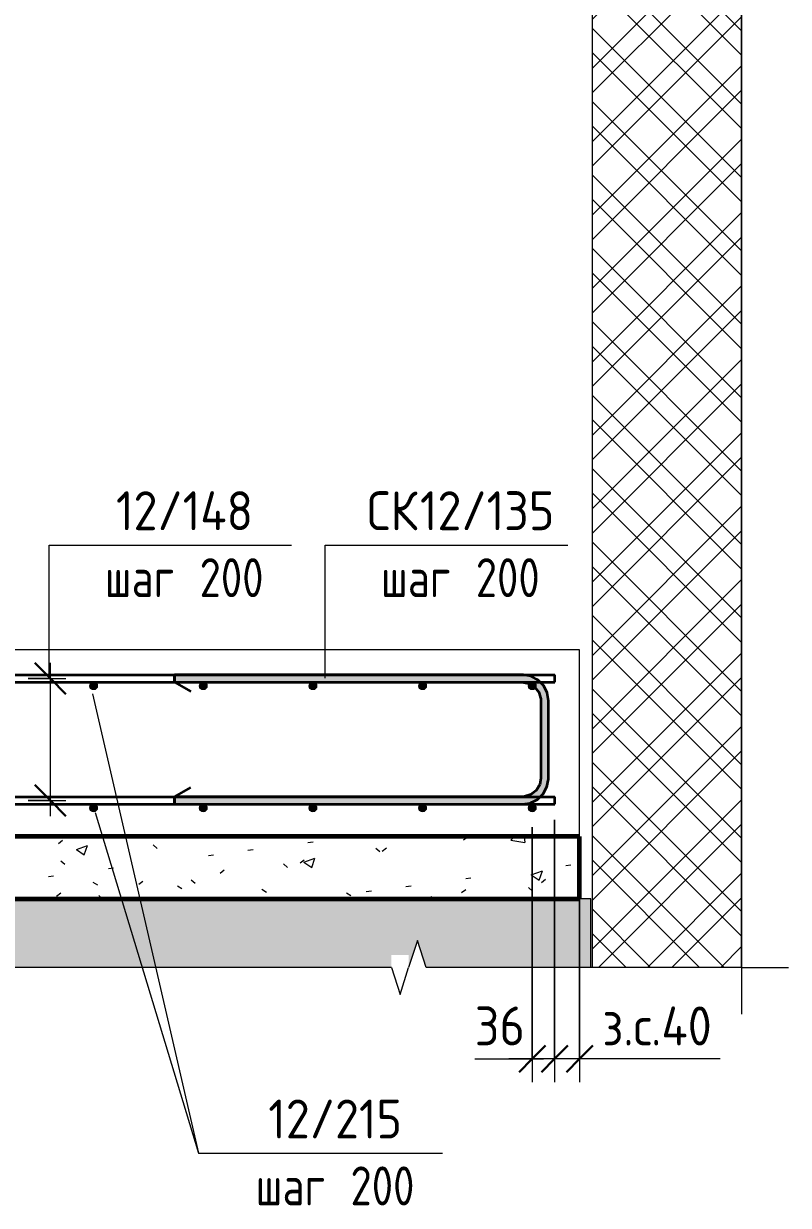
# Model space of a CAD drawing. Header units: millimetres. Extents: x -2461 to 50011, y -6221 to 38236.
# Drawn here: x 40178 to 41405, y -3842 to -1945 of the extents above; entities that cross this region are included whole.
import ezdxf

# ---------------------------------------------------------------- set-up
doc = ezdxf.new("R2010")
doc.units = ezdxf.units.MM
for name, color, linetype, lineweight in [('AA_Dim', 7, 'Continuous', 9), ('AA_Dim-25', 7, 'Continuous', 9), ('AA_Linii', 7, 'Continuous', 9), ('AA_Oformlenie', 7, 'Continuous', 9), ('AA_Vinoska', 7, 'Continuous', 9), ('AF_Pokritie', 7, 'Continuous', 9), ('AF_Stena', 7, 'Continuous', 18), ('AF_Stena_Опалубка', 253, 'Continuous', 18), ('KR_Armatura', 7, 'Continuous', 20), ('KR_Armatura_Tonkie', 7, 'Continuous', 20), ('KR_Fundament', 7, 'Continuous', 18)]:
    doc.layers.add(name, color=color, linetype=linetype, lineweight=lineweight)
doc.styles.add('ISOCPEUR_10', font='isocpeur.ttf', dxfattribs={"width": 0.9, "height": 62.5})
doc.styles.add('ISOCPEUR_12', font='isocpeur.ttf', dxfattribs={"width": 0.8, "height": 62.5})
doc.dimstyles.new('00_Точн_3_знака__прозр__2', dxfattribs={"dimscale": 304.8, "dimtxt": 62.248823, "dimasz": 0.139436, "dimexe": 0.123031, "dimexo": 0.082021, "dimgap": 0.008202, "dimtad": 1, "dimdec": 3, "dimrnd": 0.001, "dimdsep": 46, "dimtxsty": 'ISOCPEUR_10', "dimblk1": 'OBLIQUE', "dimblk2": 'OBLIQUE', "dimsah": 1, "dimcen": 0.09, "dimdle": 0.123031, "dimazin": 0, "dimtfac": 1, "dimtdec": 4, "dimtix": 1, "dimtmove": 1, "dimatfit": 3, "dimfxl": 1, "dimtvp": 1, "dimtolj": 1, "dimtzin": 0, "dimlwd": 18, "dimlwe": 18, "dimarcsym": 2})
doc.dimstyles.new('10_Раскладка_арматуры_с_засечками', dxfattribs={"dimscale": 304.8, "dimtxt": 0.18, "dimasz": 0.164042, "dimexe": 0.082021, "dimexo": 0, "dimgap": 0, "dimtad": 1, "dimdec": 3, "dimrnd": 0.001, "dimdsep": 46, "dimtxsty": 'ISOCPEUR_10', "dimblk1": 'OBLIQUE', "dimblk2": 'OBLIQUE', "dimsah": 1, "dimcen": 0.09, "dimdle": 0.082021, "dimazin": 0, "dimtfac": 1, "dimtdec": 4, "dimtix": 1, "dimtmove": 0, "dimatfit": 3, "dimfxl": 1, "dimtvp": 1, "dimtolj": 1, "dimtzin": 0, "dimlwd": 18, "dimlwe": 18, "dimarcsym": 2})

# ---------------------------------------------------------------- blocks, each defined once
blk = doc.blocks.new('350_Стержень П торец СК-СГ _НесАрм_РабПлоск_ - 350_Стержень П торец СК-СГ _НесАрм_РабПлоск_-4078482-2-2 Армирование')
at = {"layer": 'KR_Armatura_Tonkie', "lineweight": 35}
for p, q in [((3308.8, -2990), (2750.8, -2990)), ((2750.8, -3001.8), (2750.8, -2990.2)), ((2750.8, -2990.2), (2750.8, -3001.8)), ((2750.8, -3002), (3308.8, -3002)), ((2750.8, -3002), (2776.8, -3017)), ((3308.8, -3002), (3318.3, -3003.7)), ((3320.9, -3004.8), (3327.3, -3008.7)), ((3329.2, -3010.1), (3335.1, -3017.7)), ((3335.9, -3019.5), (3338.2, -3027)), ((3338.8, -3032), (3338.8, -3156)), ((3350.8, -3156), (3350.8, -3032)), ((3336, -3168), (3332.1, -3174.5)), ((3338.8, -3156), (3337.1, -3165.5)), ((2750.8, -3186), (2776.8, -3171)), ((3308.8, -3186), (2750.8, -3186)), ((2750.8, -3186.2), (2750.8, -3197.8)), ((2750.8, -3197.8), (2750.8, -3186.2)), ((3321.3, -3183), (3313.8, -3185.3)), ((3330.7, -3176.4), (3323.1, -3182.3)), ((2750.8, -3198), (3308.8, -3198))]:
    blk.add_line(p, q, dxfattribs=at)
at = {"layer": 'KR_Armatura_Tonkie', "lineweight": 35, "flags": 128}
for points in [[(3313, -2990.5), (3310.4, -2990), (3308.8, -2990)], [(3325.6, -2993.9), (3323, -2992.5), (3321.5, -2992.2)], [(3335.9, -3000.3), (3334.2, -2998.6), (3332.2, -2997.5)], [(3343.9, -3009.3), (3343.2, -3007.8), (3341.2, -3005.7)], [(3349, -3020.2), (3348.9, -3019.3), (3347.5, -3016.6)], [(3347, -3172.7), (3348.4, -3170.1), (3348.7, -3168.6)], [(3350.2, -3160.4), (3350.8, -3157.5), (3350.8, -3156)], [(3340.5, -3183.1), (3342.3, -3181.4), (3343.3, -3179.4)], [(3320.7, -3196.2), (3321.5, -3196), (3324.2, -3194.7)], [(3331.5, -3191.1), (3333, -3190.3), (3335.1, -3188.3)]]:
    blk.add_lwpolyline(points, dxfattribs=at)
blk = doc.blocks.new('350_Стержень П торец СК-СГ _НесАрм_РабПлоск_ - 350_Стержень П торец СК-СГ _НесАрм_РабПлоск_-V14-2-2 Армирование')
at = {"layer": 'KR_Armatura_Tonkie', "lineweight": 35}
for points in [[(3023.7, -3002), (3308.8, -3001.8), (3308.8, -2990), (2750.8, -2990.2), (2750.8, -3002), (3003, -3002)], [(3349.1, -3032), (3350.8, -3032), (3349.4, -3021.1), (3345, -3010.7), (3338.1, -3002), (3329.8, -2995.6), (3319.7, -2991.4), (3308.8, -2990.2), (3308.8, -3002), (3316.6, -3003), (3324, -3006.1), (3330, -3010.8), (3334.9, -3017.3), (3337.8, -3024.3), (3339, -3032), (3347.8, -3032)], [(3343.3, -3156), (3350.8, -3156), (3350.6, -3032), (3338.8, -3032), (3339, -3156), (3342.3, -3156)], [(3308.8, -3198), (3319.7, -3196.6), (3329.8, -3192.4), (3338.5, -3185.7), (3345.2, -3177), (3349.4, -3166.9), (3350.6, -3156), (3338.8, -3156), (3337.8, -3163.8), (3334.7, -3171.2), (3330, -3177.2), (3323.5, -3182.1), (3316.5, -3185), (3308.8, -3186.2), (3308.8, -3197.8)], [(2879.1, -3198), (3308.8, -3197.8), (3308.8, -3186), (2750.8, -3186.2), (2750.8, -3198), (2858.4, -3198)]]:
    blk.add_hatch(color=256, dxfattribs=at).paths.add_polyline_path(points)
for p, q in [((3308.8, -2990), (2750.8, -2990)), ((2750.8, -3002), (2750.8, -2990)), ((2750.8, -2990.2), (2750.8, -3001.8)), ((2750.8, -3002), (3308.8, -3002)), ((2750.8, -3002), (2776.8, -3017)), ((3338.8, -3032), (3338.8, -3156)), ((3350.8, -3156), (3350.8, -3032)), ((2750.8, -3186), (2776.8, -3171)), ((3308.8, -3186), (2750.8, -3186)), ((2750.8, -3198), (2750.8, -3186)), ((2750.8, -3186.2), (2750.8, -3197.8)), ((2750.8, -3198), (3308.8, -3198))]:
    blk.add_line(p, q, dxfattribs=at)
at = {"layer": 'KR_Armatura_Tonkie', "lineweight": 35, "flags": 128}
for points in [[(3337.6, -3002), (3334.2, -2998.6), (3323, -2992.5), (3310.4, -2990), (3308.8, -2990)], [(3308.8, -3002), (3319.5, -3004), (3328.7, -3009.6), (3335.4, -3018.1), (3338.6, -3028.5), (3338.8, -3032)], [(3350.8, -3032), (3348.9, -3019.3), (3343.2, -3007.8), (3337.6, -3002)], [(3338.8, -3156), (3336.9, -3166.7), (3331.3, -3175.9), (3322.7, -3182.6), (3312.4, -3185.8), (3308.8, -3186)], [(3337.5, -3186), (3342.3, -3181.4), (3348.4, -3170.1), (3350.8, -3157.5), (3350.8, -3156)], [(3308.8, -3198), (3321.5, -3196), (3333, -3190.3), (3337.5, -3186)]]:
    blk.add_lwpolyline(points, dxfattribs=at)
blk = doc.blocks.new('011_Прямоугольник обрыва _ЭлУзла_ - 011_Прямоугольник обрыва _ЭлУзла_-4155335-2-2 Армирование')
at = {"layer": 'AA_Oformlenie'}
for p, q in [((3660.8, -1672.4), (3660.8, -3459.9)), ((3098.9, -3459.9), (2085.7, -3459.9)), ((3660.8, -3459.9), (3154.6, -3459.9))]:
    blk.add_line(p, q, dxfattribs=at)
blk = doc.blocks.new('DIMBLOCK100-2-2 Армирование')
at = {"layer": 'AA_Dim-25', "lineweight": 30}
for p, q in [((40220.5, -2996), (40195.5, -2971)), ((40220.5, -2996), (40245.5, -3021)), ((40220.5, -3192), (40195.5, -3167)), ((40220.5, -3192), (40245.5, -3217))]:
    blk.add_line(p, q, dxfattribs=at)
at = {"layer": 'AA_Dim-25', "lineweight": 18}
for p, q in [((40220.5, -3217), (40220.5, -2971)), ((40185.1, -2996), (40245.5, -2996)), ((40220.5, -2996), (40185.1, -2996)), ((40185.1, -3192), (40245.5, -3192)), ((40220.5, -3192), (40185.1, -3192))]:
    blk.add_line(p, q, dxfattribs=at)
blk = doc.blocks.new('_Oblique')
at = {"color": 0, "linetype": 'ByBlock', "lineweight": -2}
blk.add_line((-0.5, -0.5), (0.5, 0.5), dxfattribs=at)
blk = doc.blocks.new('042_М_Арматуры - Диам длина поз _ Комментарий-3662934-2-2 Армирование')
at = {"layer": 'AA_Vinoska'}
blk.add_line((2588.7, -2781.8), (2938.7, -2781.8), dxfattribs=at)
blk = doc.blocks.new('DIMBLOCK123-2-2 Армирование')
at = {"layer": 'AA_Dim-25', "lineweight": 18}
for p, q in [((41029.8, -3223), (41029.8, -3644.3)), ((41029.8, -3606.8), (41029.8, -3223)), ((41069.8, -3275), (41069.8, -3644.3)), ((41069.8, -3606.8), (41069.8, -3275)), ((41107.3, -3606.8), (41029.8, -3606.8)), ((41081.4, -3606.8), (41049.8, -3606.8)), ((41295.5, -3606.8), (41081.4, -3606.8))]:
    blk.add_line(p, q, dxfattribs=at)
at = {"layer": 'AA_Dim-25', "lineweight": 30}
for p, q in [((41029.8, -3606.8), (41051.1, -3585.6)), ((41069.8, -3606.8), (41091.1, -3585.6)), ((41029.8, -3606.8), (41008.6, -3628.1)), ((41069.8, -3606.8), (41048.6, -3628.1))]:
    blk.add_line(p, q, dxfattribs=at)
at = {"layer": 'AA_Dim-25', "color": 0, "lineweight": 18, "insert": (41106.4, -3522.7), "char_height": 62.5, "width": 226.969, "attachment_point": 1, "line_spacing_factor": 1.149209, "style": 'ISOCPEUR_10'}
blk.add_mtext('з.с.40', dxfattribs=at)
blk = doc.blocks.new('DIMBLOCK124-2-2 Армирование')
at = {"layer": 'AA_Dim-25', "lineweight": 18}
for p, q in [((41029.8, -3223), (41029.8, -3644.3)), ((41029.8, -3606.8), (41029.8, -3223)), ((40993.8, -3235), (40993.8, -3644.3)), ((40993.8, -3606.8), (40993.8, -3235)), ((40901.7, -3606.8), (41005.8, -3606.8)), ((41029.8, -3606.8), (40956.3, -3606.8)), ((41005.8, -3606.8), (41011.8, -3606.8))]:
    blk.add_line(p, q, dxfattribs=at)
at = {"layer": 'AA_Dim-25', "lineweight": 30}
for p, q in [((40993.8, -3606.8), (41015.1, -3585.6)), ((41029.8, -3606.8), (41051.1, -3585.6)), ((40993.8, -3606.8), (40972.6, -3628.1)), ((41029.8, -3606.8), (41008.6, -3628.1))]:
    blk.add_line(p, q, dxfattribs=at)
at = {"layer": 'AA_Dim-25', "color": 0, "lineweight": 18, "insert": (40901.7, -3522.7), "char_height": 62.5, "width": 94.81, "attachment_point": 1, "line_spacing_factor": 1.149209, "style": 'ISOCPEUR_10'}
blk.add_mtext('36', dxfattribs=at)

msp = doc.modelspace()

# ---------------------------------------------------------------- hatches: boundary and pattern name
at = {"layer": 'AA_Oformlenie'}
h = msp.add_hatch(dxfattribs=at)
h.set_pattern_fill('FP_18', color=250, style=0, pattern_type=2)
h.set_pattern_definition([(135, (41809.78, 825), (-58.9331, -58.9331), []), (135, (41849.07, 825), (-58.9331, -58.9331), [])])
h.paths.add_polyline_path([(41147.2895, -3459.9255), (41329.8443, -3459.9255), (41329.8443, -1672.4441), (41309.7666, -1672.4441), (41309.7666, -1644.9441), (41329.8443, -1644.9441), (41286.5192, -1630.8669), (41329.8443, -1616.7898), (41329.8443, 1957.5186), (41309.7666, 1957.5186), (41309.7666, 1985.0186), (41329.8443, 1985.0186), (41286.5192, 1999.0958), (41329.8443, 2013.173), (41329.8443, 3800), (41089.8443, 3800), (41089.8443, -3459.9255)])
h = msp.add_hatch(dxfattribs=at)
h.set_pattern_fill('FP_17', color=250, style=0, pattern_type=2)
h.set_pattern_definition([(0, (41809.78, 825), (101.6, 25.4), [8.382, -67.818, 8.382, -67.818, -406.4]), (0, (41809.78, 825), (101.6, 25.4), [-152.4, 8.382, -144.018, 8.382, -67.818, -177.8]), (0, (41809.78, 825), (101.6, 25.4), [-381, 8.382, -42.418, 8.382, -118.618]), (120, (41847.88, 837.7), (-72.79705, 75.28818), [8.382, -67.818, 8.382, -67.818, -406.4]), (120, (41847.88, 837.7), (-72.79705, 75.28818), [-152.4, 8.382, -144.018, 8.382, -67.818, -177.8]), (120, (41847.88, 837.7), (-72.79705, 75.28818), [-381, 8.382, -42.418, 8.382, -118.618]), (240, (41860.58, 888.5), (-28.80295, -100.68818), [8.382, -67.818, 8.382, -67.818, -406.4]), (240, (41860.58, 888.5), (-28.80295, -100.68818), [-152.4, 8.382, -144.018, 8.382, -67.818, -177.8]), (240, (41860.58, 888.5), (-28.80295, -100.68818), [-381, 8.382, -42.418, 8.382, -118.618])])
h.paths.add_polyline_path([(39192.1399, -3459.9255), (39699.066, -3459.9255), (39699.066, -3439.8477), (39726.566, -3439.8477), (39726.566, -3459.9255), (39740.6432, -3416.6004), (39754.7203, -3459.9255), (40767.9182, -3459.9255), (40767.9182, -3439.8477), (40795.4182, -3439.8477), (40795.4182, -3459.9255), (40809.4954, -3416.6004), (40823.5725, -3459.9255), (41088.0497, -3459.9255), (41088.0497, -3350), (39409.8443, -3350), (39409.8443, -3250), (39509.8443, -3250), (39509.8443, -1235), (39192.1399, -1235), (39192.1399, -1616.7898), (39211.7663, -1616.7898), (39211.7663, -1644.9441), (39192.1399, -1644.9441), (39235.4412, -1658.6941), (39192.1399, -1672.4441), (39192.1399, -3451.7636)])
at = {"layer": 'AF_Pokritie'}
h = msp.add_hatch(dxfattribs=at)
h.set_pattern_fill('FP_16', color=256, style=0, pattern_type=2)
h.set_pattern_definition([(50, (41809.78, 825), (182.1847, -15.939), [19.05, -209.55]), (355, (41809.78, 825), (-35.2424, 191.0566), [15.24, -167.64]), (100.451, (41824.96, 823.67), (146.9425, 175.117), [16.19, -178.09]), (46.184, (41809.78, 875.8), (271.079, -42.043), [28.575, -314.325]), (96.636, (41832.37, 872.3), (237.403, 247.427), [24.285, -267.135]), (351.184, (41809.78, 875.8), (237.405, 247.425), [22.86, -251.46]), (21, (41835.18, 863.1), (151.615, -102.2655), [19.05, -209.55]), (326, (41835.18, 863.1), (61.802, 184.188), [15.24, -167.64]), (71.451, (41847.81, 854.58), (213.417, 81.9214), [16.19, -178.09]), (37.5, (41809.78, 825), (3.0883, 84.5551), [8.382, -157.226, 8.382, -161.798, -168.275]), (37.5, (41809.78, 825), (3.0883, 84.5551), [-335.788, 8.382, -159.893]), (7.5, (41809.78, 825), (66.8194, 100.1807), [8.382, -88.646, 8.382, -153.416, -64.135]), (7.5, (41809.78, 825), (66.8194, 100.1807), [-258.826, 8.382, -55.753]), (327.5, (41753.14, 825), (135.5905, -5.7289), [8.382, -55.118, 8.382, -189.738, -262.89]), (327.5, (41753.14, 825), (135.5905, -5.7289), [-261.62, 8.382, -254.508]), (317.5, (41727.74, 825), (148.129, 25.4268), [8.382, -74.168, 8.382, -123.19, -186.69]), (317.5, (41727.74, 825), (148.129, 25.4268), [-214.122, 8.382, -178.308])])
h.paths.add_polyline_path([(39409.8443, -3350), (41069.8443, -3350), (41069.8443, -3250), (39409.8443, -3250)])
at = {"layer": 'AF_Stena', "lineweight": 9}
h = msp.add_hatch(dxfattribs=at)
h.set_pattern_fill('FP_15', color=256, style=0, pattern_type=2)
h.set_pattern_definition([(45, (41809.78, 825), (-58.9331, 58.9331), []), (45, (41849.07, 825), (-58.9331, 58.9331), [])])
h.paths.add_polyline_path([(41147.2895, -3459.9255), (41329.8443, -3459.9255), (41329.8443, -1672.4441), (41309.7666, -1672.4441), (41309.7666, -1644.9441), (41329.8443, -1644.9441), (41286.5192, -1630.8669), (41329.8443, -1616.7898), (41329.8443, 1957.5186), (41309.7666, 1957.5186), (41309.7666, 1985.0186), (41329.8443, 1985.0186), (41286.5192, 1999.0958), (41329.8443, 2013.173), (41329.8443, 3800), (41089.8443, 3800), (41089.8443, -3459.9255)])
at = {"layer": 'KR_Armatura'}
h = msp.add_hatch(color=256, dxfattribs=at)
edge = h.paths.add_edge_path()
edge.add_arc((40289.8443, -3008), 6, 0, 360)
for points in [[(40286.8443, -3013.1962), (40292.8443, -3013.1962), (40295.8443, -3008), (40292.8443, -3002.8038), (40286.8443, -3002.8038), (40283.8443, -3008)], [(40468.8443, -3013.1962), (40471.8443, -3008), (40468.8443, -3002.8038), (40462.8443, -3002.8038), (40459.8443, -3008), (40462.8443, -3013.1962)], [(40644.8443, -3013.1962), (40647.8443, -3008), (40644.8443, -3002.8038), (40638.8443, -3002.8038), (40635.8443, -3008), (40638.8443, -3013.1962)], [(40816.695, -3013.1962), (40820.8443, -3013.1962), (40823.8443, -3008), (40820.8443, -3002.8038), (40814.8443, -3002.8038), (40811.8443, -3008), (40814.8443, -3013.1962)], [(40996.8443, -3013.1962), (40999.8443, -3008), (40996.8443, -3002.8038), (40990.8443, -3002.8038), (40987.8443, -3008), (40990.8443, -3013.1962)], [(40286.8443, -3209.1962), (40292.8443, -3209.1962), (40295.8443, -3204), (40292.8443, -3198.8038), (40286.8443, -3198.8038), (40283.8443, -3204)], [(40465.4383, -3209.1962), (40468.8443, -3209.1962), (40471.8443, -3204), (40468.8443, -3198.8038), (40462.8443, -3198.8038), (40459.8443, -3204), (40462.8443, -3209.1962)], [(40638.8443, -3209.1962), (40644.8443, -3209.1962), (40647.8443, -3204), (40644.8443, -3198.8038), (40638.8443, -3198.8038), (40635.8443, -3204)], [(40816.695, -3209.1962), (40820.8443, -3209.1962), (40823.8443, -3204), (40820.8443, -3198.8038), (40814.8443, -3198.8038), (40811.8443, -3204), (40814.8443, -3209.1962)], [(40990.8443, -3209.1962), (40996.8443, -3209.1962), (40999.8443, -3204), (40996.8443, -3198.8038), (40990.8443, -3198.8038), (40987.8443, -3204)]]:
    msp.add_hatch(color=256, dxfattribs=at).paths.add_polyline_path(points)
h = msp.add_hatch(color=256, dxfattribs=at)
edge = h.paths.add_edge_path()
edge.add_arc((40465.8443, -3008), 6, 0, 360)
h = msp.add_hatch(color=256, dxfattribs=at)
edge = h.paths.add_edge_path()
edge.add_arc((40641.8443, -3008), 6, 0, 360)
h = msp.add_hatch(color=256, dxfattribs=at)
edge = h.paths.add_edge_path()
edge.add_arc((40817.8443, -3008), 6, 0, 360)
h = msp.add_hatch(color=256, dxfattribs=at)
edge = h.paths.add_edge_path()
edge.add_arc((40993.8443, -3008), 6, 0, 360)
h = msp.add_hatch(color=256, dxfattribs=at)
edge = h.paths.add_edge_path()
edge.add_arc((40289.8443, -3204), 6, 0, 360)
h = msp.add_hatch(color=256, dxfattribs=at)
edge = h.paths.add_edge_path()
edge.add_arc((40465.8443, -3204), 6, 0, 360)
h = msp.add_hatch(color=256, dxfattribs=at)
edge = h.paths.add_edge_path()
edge.add_arc((40641.8443, -3204), 6, 0, 360)
h = msp.add_hatch(color=256, dxfattribs=at)
edge = h.paths.add_edge_path()
edge.add_arc((40817.8443, -3204), 6, 0, 360)
h = msp.add_hatch(color=256, dxfattribs=at)
edge = h.paths.add_edge_path()
edge.add_arc((40993.8443, -3204), 6, 0, 360)

# ---------------------------------------------------------------- linework, layer by layer
at = {"layer": 'AA_Linii'}
for p, q in [((41329.8443, -3459.9255), (41329.8443, -1672.4441)), ((41088.0497, -3350), (39409.8443, -3350)), ((41088.0497, -3459.9255), (41088.0497, -3350))]:
    msp.add_line(p, q, dxfattribs=at)
at = {"layer": 'AA_Vinoska'}
for p, q in [((40218.5809, -2781.825), (40257.6939, -2781.825)), ((40218.5809, -2988.0575), (40218.5809, -2781.825)), ((40661.5399, -2781.825), (40700.9269, -2781.825)), ((40661.5399, -2995.5736), (40661.5399, -2781.825)), ((40288.4, -3020.4496), (40458.3859, -3758.4374)), ((40292.546, -3211.1655), (40458.3859, -3758.4374)), ((40809.4954, -3416.6004), (40795.4182, -3459.9255)), ((40823.5725, -3459.9255), (40809.4954, -3416.6004)), ((40767.9182, -3459.9255), (40781.6682, -3503.2267)), ((40781.6682, -3503.2267), (40795.4182, -3459.9255)), ((41329.8443, -3459.9255), (41404.8443, -3459.9255)), ((41329.8443, -3459.9255), (41329.8443, -3534.9255)), ((40458.3859, -3758.4374), (40499.8459, -3758.4374)), ((40458.3859, -3758.4374), (40499.8459, -3758.4374))]:
    msp.add_line(p, q, dxfattribs=at)
at = {"layer": 'AF_Pokritie', "lineweight": 60}
for p, q in [((41069.8443, -3250), (39409.8443, -3250)), ((41069.8443, -3350), (41069.8443, -3250)), ((39409.8443, -3350), (41069.8443, -3350))]:
    msp.add_line(p, q, dxfattribs=at)
at = {"layer": 'AF_Stena_Опалубка', "lineweight": 20}
msp.add_line((41089.8443, 3800), (41089.8443, -3459.9255), dxfattribs=at)
at = {"layer": 'KR_Armatura'}
for p, q in [((40286.8443, -3002.8038), (40283.8443, -3008)), ((40283.8443, -3008), (40286.8443, -3013.1962)), ((40292.8443, -3002.8038), (40286.8443, -3002.8038)), ((40286.8443, -3013.1962), (40292.8443, -3013.1962)), ((40295.8443, -3008), (40292.8443, -3002.8038)), ((40292.8443, -3013.1962), (40295.8443, -3008)), ((40462.8443, -3002.8038), (40459.8443, -3008)), ((40459.8443, -3008), (40462.8443, -3013.1962)), ((40468.8443, -3002.8038), (40462.8443, -3002.8038)), ((40462.8443, -3013.1962), (40468.8443, -3013.1962)), ((40471.8443, -3008), (40468.8443, -3002.8038)), ((40468.8443, -3013.1962), (40471.8443, -3008)), ((40638.8443, -3002.8038), (40635.8443, -3008)), ((40635.8443, -3008), (40638.8443, -3013.1962)), ((40644.8443, -3002.8038), (40638.8443, -3002.8038)), ((40638.8443, -3013.1962), (40644.8443, -3013.1962)), ((40647.8443, -3008), (40644.8443, -3002.8038)), ((40644.8443, -3013.1962), (40647.8443, -3008)), ((40814.8443, -3002.8038), (40811.8443, -3008)), ((40811.8443, -3008), (40814.8443, -3013.1962)), ((40820.8443, -3002.8038), (40814.8443, -3002.8038)), ((40814.8443, -3013.1962), (40816.695, -3013.1962)), ((40816.695, -3013.1962), (40820.8443, -3013.1962)), ((40823.8443, -3008), (40820.8443, -3002.8038)), ((40820.8443, -3013.1962), (40823.8443, -3008)), ((40990.8443, -3002.8038), (40987.8443, -3008)), ((40987.8443, -3008), (40990.8443, -3013.1962)), ((40996.8443, -3002.8038), (40990.8443, -3002.8038)), ((40990.8443, -3013.1962), (40996.8443, -3013.1962)), ((40999.8443, -3008), (40996.8443, -3002.8038)), ((40996.8443, -3013.1962), (40999.8443, -3008)), ((40286.8443, -3198.8038), (40283.8443, -3204)), ((40283.8443, -3204), (40286.8443, -3209.1962)), ((40292.8443, -3198.8038), (40286.8443, -3198.8038)), ((40295.8443, -3204), (40292.8443, -3198.8038)), ((40292.8443, -3209.1962), (40295.8443, -3204)), ((40462.8443, -3198.8038), (40459.8443, -3204)), ((40459.8443, -3204), (40462.8443, -3209.1962)), ((40468.8443, -3198.8038), (40462.8443, -3198.8038)), ((40471.8443, -3204), (40468.8443, -3198.8038)), ((40468.8443, -3209.1962), (40471.8443, -3204)), ((40638.8443, -3198.8038), (40635.8443, -3204)), ((40635.8443, -3204), (40638.8443, -3209.1962)), ((40644.8443, -3198.8038), (40638.8443, -3198.8038)), ((40647.8443, -3204), (40644.8443, -3198.8038)), ((40644.8443, -3209.1962), (40647.8443, -3204)), ((40814.8443, -3198.8038), (40811.8443, -3204)), ((40811.8443, -3204), (40814.8443, -3209.1962)), ((40820.8443, -3198.8038), (40814.8443, -3198.8038)), ((40823.8443, -3204), (40820.8443, -3198.8038)), ((40820.8443, -3209.1962), (40823.8443, -3204)), ((40990.8443, -3198.8038), (40987.8443, -3204)), ((40987.8443, -3204), (40990.8443, -3209.1962)), ((40996.8443, -3198.8038), (40990.8443, -3198.8038)), ((40999.8443, -3204), (40996.8443, -3198.8038)), ((40996.8443, -3209.1962), (40999.8443, -3204)), ((40286.8443, -3209.1962), (40292.8443, -3209.1962)), ((40462.8443, -3209.1962), (40465.4383, -3209.1962)), ((40465.4383, -3209.1962), (40468.8443, -3209.1962)), ((40638.8443, -3209.1962), (40644.8443, -3209.1962)), ((40814.8443, -3209.1962), (40816.695, -3209.1962)), ((40816.695, -3209.1962), (40820.8443, -3209.1962)), ((40990.8443, -3209.1962), (40996.8443, -3209.1962))]:
    msp.add_line(p, q, dxfattribs=at)
for centre in [(40289.8443, -3008), (40465.8443, -3008), (40641.8443, -3008), (40817.8443, -3008), (40993.8443, -3008), (40289.8443, -3204), (40465.8443, -3204), (40641.8443, -3204), (40817.8443, -3204), (40993.8443, -3204)]:
    msp.add_circle(centre, 6, dxfattribs=at)
at = {"layer": 'KR_Armatura_Tonkie', "lineweight": 35}
for p, q in [((39549.8443, -2990), (41029.8443, -2990)), ((41029.8443, -3002), (41029.8443, -2990)), ((39549.8443, -3002), (41029.8443, -3002)), ((39549.8443, -3186), (41029.8443, -3186)), ((41029.8443, -3198), (41029.8443, -3186)), ((39549.8443, -3198), (41029.8443, -3198))]:
    msp.add_line(p, q, dxfattribs=at)
at = {"layer": 'KR_Fundament', "lineweight": 20}
for p, q in [((41069.8443, -2950), (39509.8443, -2950)), ((41069.8443, -3250), (41069.8443, -2950)), ((39509.8443, -3250), (41069.8443, -3250))]:
    msp.add_line(p, q, dxfattribs=at)

# ---------------------------------------------------------------- block references
at = {"layer": 'AA_Oformlenie'}
msp.add_blockref('011_Прямоугольник обрыва _ЭлУзла_ - 011_Прямоугольник обрыва _ЭлУзла_-4155335-2-2 Армирование', (37669.0212, 0), dxfattribs=at)
at = {"layer": 'AA_Vinoska'}
for p in [(37669.0212, 0), (38112.2542, 0), (37911.1733, -976.6124), (37911.1733, -976.6124)]:
    msp.add_blockref('042_М_Арматуры - Диам длина поз _ Комментарий-3662934-2-2 Армирование', p, dxfattribs=at)
at = {"layer": 'KR_Armatura_Tonkie', "lineweight": 35}
for name in ['350_Стержень П торец СК-СГ _НесАрм_РабПлоск_ - 350_Стержень П торец СК-СГ _НесАрм_РабПлоск_-4078482-2-2 Армирование', '350_Стержень П торец СК-СГ _НесАрм_РабПлоск_ - 350_Стержень П торец СК-СГ _НесАрм_РабПлоск_-4078482-2-2 Армирование', '350_Стержень П торец СК-СГ _НесАрм_РабПлоск_ - 350_Стержень П торец СК-СГ _НесАрм_РабПлоск_-4078482-2-2 Армирование', '350_Стержень П торец СК-СГ _НесАрм_РабПлоск_ - 350_Стержень П торец СК-СГ _НесАрм_РабПлоск_-V14-2-2 Армирование']:
    msp.add_blockref(name, (37669.0212, 0), dxfattribs=at)

# ---------------------------------------------------------------- texts
at = {"layer": 'AA_Vinoska', "char_height": 62.5, "attachment_point": 1}
for s, insert, width, style in [('12/148', (40325.8349, -2695.4724), 268.765734, 'ISOCPEUR_10'), ('СК', (40728.7929, -2695.4724), 102.816422, 'ISOCPEUR_10'), ('12/135', (40813.6249, -2695.4724), 263.354344, 'ISOCPEUR_10'), (' 200', (40428.1203, -2802.9487), 166.751, 'ISOCPEUR_12'), (' 200', (40871.3533, -2802.9487), 166.751, 'ISOCPEUR_12'), ('шаг', (40307.7349, -2802.9487), 145.907125, 'ISOCPEUR_12'), ('шаг', (40750.9679, -2802.9487), 145.907125, 'ISOCPEUR_12'), ('12/215', (40570.2369, -3672.0848), 263.354344, 'ISOCPEUR_10'), ('12/215', (40570.2369, -3672.0848), 263.354344, 'ISOCPEUR_10'), (' 200', (40670.2724, -3779.5611), 166.751, 'ISOCPEUR_12'), ('шаг', (40549.8869, -3779.5611), 145.907125, 'ISOCPEUR_12')]:
    msp.add_mtext(s, dxfattribs=dict(at, insert=insert, width=width, style=style))

# ---------------------------------------------------------------- dimensions: what is measured, and where the dimension line sits
at = {"layer": 'AA_Dim', "lineweight": 18}
dim = msp.add_linear_dim(base=(40220.4732, -2996), p1=(40185.1178, -3192), p2=(40185.1178, -2996), angle=90, dimstyle='10_Раскладка_арматуры_с_засечками', override={"dimpost": '<>', "dimfxl": 196}, dxfattribs=at)
dim.commit()
dim.dimension.update_dxf_attribs({"geometry": 'DIMBLOCK100-2-2 Армирование', "text_midpoint": (40189.2232, -3094)})
for base, p1, p2, override, picture, middle in [((40993.8443, -3606.8067), (41029.8443, -3198), (40993.8443, -3210), {"dimpost": '<>', "dimfxl": 37.947332}, 'DIMBLOCK124-2-2 Армирование', (40949.1514, -3564.3198)), ((41029.8443, -3606.8067), (41069.8443, -3250), (41029.8443, -3198), {"dimpost": 'з.с.<>', "dimfxl": 65.604878}, 'DIMBLOCK123-2-2 Армирование', (41219.8817, -3564.3198))]:
    dim = msp.add_linear_dim(base=base, p1=p1, p2=p2, dimstyle='00_Точн_3_знака__прозр__2', override=override, dxfattribs=at)
    dim.commit()
    dim.dimension.update_dxf_attribs({"geometry": picture, "text_midpoint": middle, "dimtype": 160})

doc.saveas('drawing.dxf')
